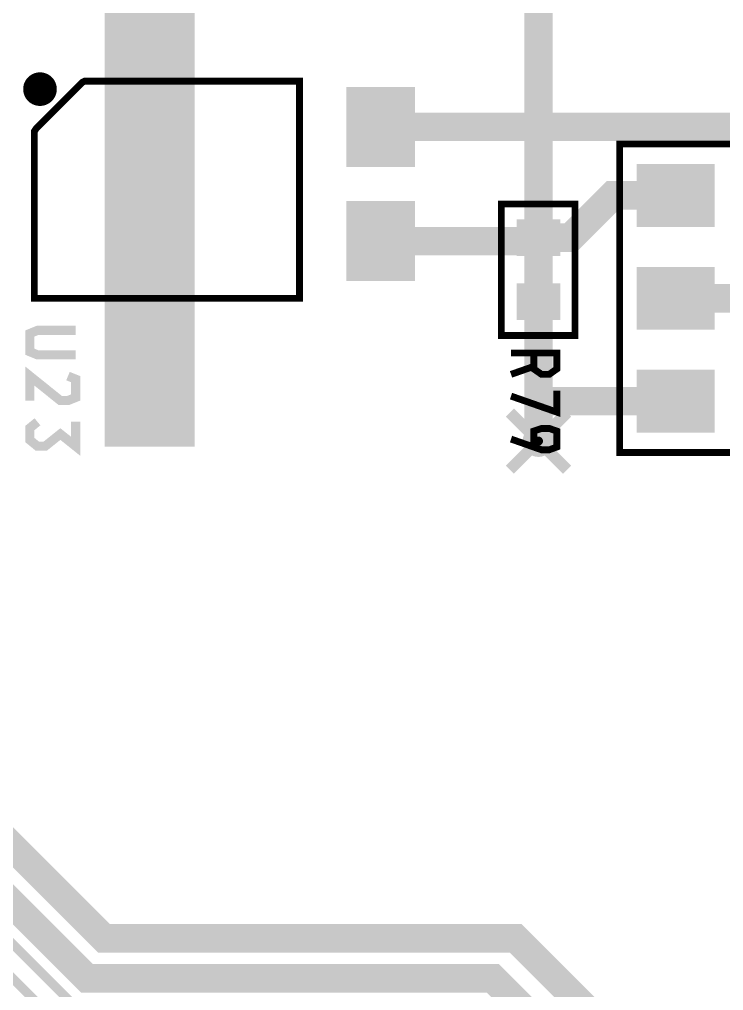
# Model space of a CAD drawing. Extents: x -18 to 155, y -91 to 215.
# Drawn here: x 116.74 to 132.38, y 121.14 to 142.72 of the extents above; entities that cross this region are included whole.
import ezdxf

# ---------------------------------------------------------------- set-up
doc = ezdxf.new("R2010")
doc.units = 0
doc.header["$MEASUREMENT"] = 0
doc.layers.get('0').update_dxf_attribs({"linetype": 'CONTINUOUS'})
for name, color, linetype in [('25-334-0_BOT', 7, 'CONTINUOUS'), ('25-334-0_DRD', 7, 'CONTINUOUS'), ('25-334-0_DRL', 2, 'CONTINUOUS'), ('25-334-0_IN1', 4, 'CONTINUOUS'), ('25-334-0_IN2', 3, 'CONTINUOUS'), ('25-334-0_SMT', 10, 'CONTINUOUS'), ('25-334-0_SPT', 14, 'CONTINUOUS'), ('25-334-0_SST', 12, 'CONTINUOUS'), ('25-334-0_TOP', 11, 'CONTINUOUS'), ('THRUHOLE_TAP', 15, 'CONTINUOUS')]:
    doc.layers.add(name, color=color, linetype=linetype)

# ---------------------------------------------------------------- blocks, each defined once
blk = doc.blocks.new('ROUND_67')
at = {"const_width": 0.35052}
blk.add_lwpolyline([(-0.17526, 0, 1), (0.17526, 0, 1)], format="xyb", close=True, dxfattribs=at)
blk = doc.blocks.new('ROUND_89')
at = {"const_width": 0.10033}
blk.add_lwpolyline([(-0.050164, 0, 1), (0.050164, 0, 1)], format="xyb", close=True, dxfattribs=at)
blk = doc.blocks.new('RECTANGLE_5')
blk.add_solid([(0.4826, 0.4064), (0.4826, -0.4064), (-0.4826, 0.4064), (-0.4826, -0.4064)])
blk = doc.blocks.new('RECTANGLE_43')
blk.add_solid([(0.8636, 0.6985), (0.8636, -0.6985), (-0.8636, 0.6985), (-0.8636, -0.6985)])
blk = doc.blocks.new('RECTANGLE_11')
blk.add_solid([(0.762, 0.889), (0.762, -0.889), (-0.762, 0.889), (-0.762, -0.889)])
blk = doc.blocks.new('ROUND_77')
at = {"const_width": 0.10033}
blk.add_lwpolyline([(-0.050164, 0, 1), (0.050164, 0, 1)], format="xyb", close=True, dxfattribs=at)

msp = doc.modelspace()

# ---------------------------------------------------------------- linework, layer by layer
at = {"layer": '25-334-0_BOT', "const_width": 0.635}
msp.add_lwpolyline([(128.27, 133.35), (128.27, 143.51)], dxfattribs=at)
at = {"layer": '25-334-0_DRD', "const_width": 0.254}
for points in [[(128.905, 133.985), (127.635, 132.715)], [(128.905, 132.715), (127.635, 133.985)]]:
    msp.add_lwpolyline(points, dxfattribs=at)
at = {"layer": '25-334-0_DRL', "const_width": 1.99898}
msp.add_lwpolyline([(119.634, 133.223), (119.634, 154.686)], dxfattribs=at)
at = {"layer": '25-334-0_SST', "const_width": 0.1524}
for points in [[(117.1956, 141.47038, 0.4142136), (116.89842, 141.1732)], [(117.49278, 141.1732, 0.4142136), (117.1956, 141.47038)], [(116.89842, 141.1732, 0.4142136), (117.1956, 140.87602)], [(117.1956, 140.87602, 0.4142136), (117.49278, 141.1732)]]:
    msp.add_lwpolyline(points, format="xyb", dxfattribs=at)
at = {"layer": '25-334-0_SST'}
for points, const_width in [([(117.3988, 141.3891), (116.98986, 141.3891)], 0.1524), ([(117.00002, 141.39672), (117.00002, 140.94968)], 0.1524), ([(118.1862, 141.351), (118.1354, 141.3256), (117.1194, 140.3096), (117.0686, 140.2334), (117.0686, 136.525), (122.9614, 136.525), (122.9614, 141.351), (118.1862, 141.351)], 0.1524), ([(117.13718, 141.4653), (117.13718, 140.8811)], 0.1524), ([(117.27434, 141.46022), (117.27434, 140.88618)], 0.1524), ([(117.4115, 141.3764), (117.4115, 140.96746)], 0.1524), ([(117.4877, 141.11478), (116.9035, 141.11478)], 0.1524), ([(117.48262, 141.25194), (116.90858, 141.25194)], 0.1524), ([(117.41912, 140.97762), (116.97208, 140.97762)], 0.1524), ([(130.0734, 139.954), (130.0734, 133.096), (139.1666, 133.096), (139.1666, 139.954), (130.0734, 139.954)], 0.1524), ([(127.4445, 138.6205), (127.4445, 135.6995), (129.0828, 135.6995), (129.0828, 138.6205), (127.4445, 138.6205)], 0.1524), ([(117.98808, 135.2677), (117.13972, 135.2677), (116.97208, 135.33628), (116.97208, 135.74268), (117.13972, 135.81126), (117.98808, 135.81126)], 0.2032), ([(128.1684, 135.30834), (128.1684, 134.95274), (128.33858, 134.83336), (128.50876, 134.83336), (128.6764, 134.95274), (128.6764, 135.30834), (127.6604, 135.30834)], 0.1524), ([(116.97208, 134.2517), (116.97208, 134.79526), (117.64772, 134.2517), (117.8179, 134.2517), (117.98808, 134.32028), (117.98808, 134.72668), (117.8179, 134.79526)], 0.2032), ([(128.1684, 135.01116), (127.6604, 134.83336)], 0.1524), ([(127.6604, 134.35076), (128.6764, 133.99516), (128.6764, 134.47014)], 0.1524), ([(117.13972, 133.77926), (116.97208, 133.6421), (116.97208, 133.37286), (117.13972, 133.2357), (117.3099, 133.2357), (117.64772, 133.50748), (117.98808, 133.2357), (117.98808, 133.77926)], 0.2032), ([(128.1684, 133.21792), (128.1684, 133.57352), (128.33858, 133.63194), (128.50876, 133.63194), (128.6764, 133.57352), (128.6764, 133.21792), (128.50876, 133.15696), (128.33858, 133.15696), (127.6604, 133.39572)], 0.1524)]:
    msp.add_lwpolyline(points, dxfattribs=dict(at, const_width=const_width))
at = {"layer": '25-334-0_TOP'}
for points, const_width in [([(150.622, 115.062), (132.08, 115.062), (126.873, 120.269), (117.729, 120.269), (104.14, 133.858), (104.14, 142.113), (106.807, 144.78)], 0.2032), ([(112.395, 142.3162), (108.2802, 142.3162), (105.41, 139.446), (105.41, 134.239), (118.237, 121.412), (127.254, 121.412), (132.461, 116.205), (148.971, 116.205), (149.479, 116.713), (150.749, 116.713), (153.924, 113.538), (153.924, 104.775), (131.318, 104.775), (129.9718, 103.4288), (127.635, 103.4288)], 0.635), ([(141.605, 136.6139), (141.605, 137.414), (138.684, 140.335), (124.7648, 140.335)], 0.635), ([(149.86, 115.824), (149.86, 115.697), (149.733, 115.57), (132.207, 115.57), (127, 120.777), (117.983, 120.777), (104.648, 134.112), (104.648, 139.954), (104.902, 140.208)], 0.2032), ([(128.27, 137.8712), (128.9812, 137.8712), (129.921, 138.811), (131.318, 138.811)], 0.635), ([(128.27, 137.8712), (128.1938, 137.795), (124.7648, 137.795)], 0.635), ([(128.27, 136.4488), (128.27, 134.239), (131.318, 134.239)], 0.635), ([(133.731, 136.525), (131.318, 136.525)], 0.635), ([(131.318, 134.239), (128.27, 134.239), (128.27, 133.35)], 0.635), ([(142.875, 117.094), (132.969, 117.094), (127.762, 122.301), (118.618, 122.301), (108.7628, 132.1562)], 0.635)]:
    msp.add_lwpolyline(points, dxfattribs=dict(at, const_width=const_width))

# ---------------------------------------------------------------- block references
at = {"layer": '25-334-0_BOT'}
msp.add_blockref('ROUND_67', (128.27, 133.35), dxfattribs=at)
at = {"layer": '25-334-0_DRL'}
msp.add_blockref('ROUND_89', (128.27, 133.35), dxfattribs=at)
at = {"layer": '25-334-0_IN1'}
msp.add_blockref('ROUND_67', (128.27, 133.35), dxfattribs=at)
at = {"layer": '25-334-0_IN2'}
msp.add_blockref('ROUND_67', (128.27, 133.35), dxfattribs=at)
at = {"layer": '25-334-0_SMT'}
for name, p in [('RECTANGLE_11', (124.7648, 140.335)), ('RECTANGLE_43', (131.318, 138.811)), ('RECTANGLE_11', (124.7648, 137.795)), ('RECTANGLE_5', (128.27, 137.8712)), ('RECTANGLE_43', (131.318, 136.525)), ('RECTANGLE_5', (128.27, 136.4488)), ('RECTANGLE_43', (131.318, 134.239))]:
    msp.add_blockref(name, p, dxfattribs=at)
at = {"layer": '25-334-0_SPT'}
for name, p in [('RECTANGLE_11', (124.7648, 140.335)), ('RECTANGLE_43', (131.318, 138.811)), ('RECTANGLE_11', (124.7648, 137.795)), ('RECTANGLE_5', (128.27, 137.8712)), ('RECTANGLE_43', (131.318, 136.525)), ('RECTANGLE_5', (128.27, 136.4488)), ('RECTANGLE_43', (131.318, 134.239))]:
    msp.add_blockref(name, p, dxfattribs=at)
at = {"layer": '25-334-0_TOP'}
for name, p in [('RECTANGLE_11', (124.7648, 140.335)), ('RECTANGLE_43', (131.318, 138.811)), ('RECTANGLE_11', (124.7648, 137.795)), ('RECTANGLE_5', (128.27, 137.8712)), ('RECTANGLE_43', (131.318, 136.525)), ('RECTANGLE_5', (128.27, 136.4488)), ('RECTANGLE_43', (131.318, 134.239)), ('ROUND_67', (128.27, 133.35))]:
    msp.add_blockref(name, p, dxfattribs=at)
at = {"layer": 'THRUHOLE_TAP'}
msp.add_blockref('ROUND_77', (128.27, 133.35), dxfattribs=at)

doc.saveas('drawing.dxf')
